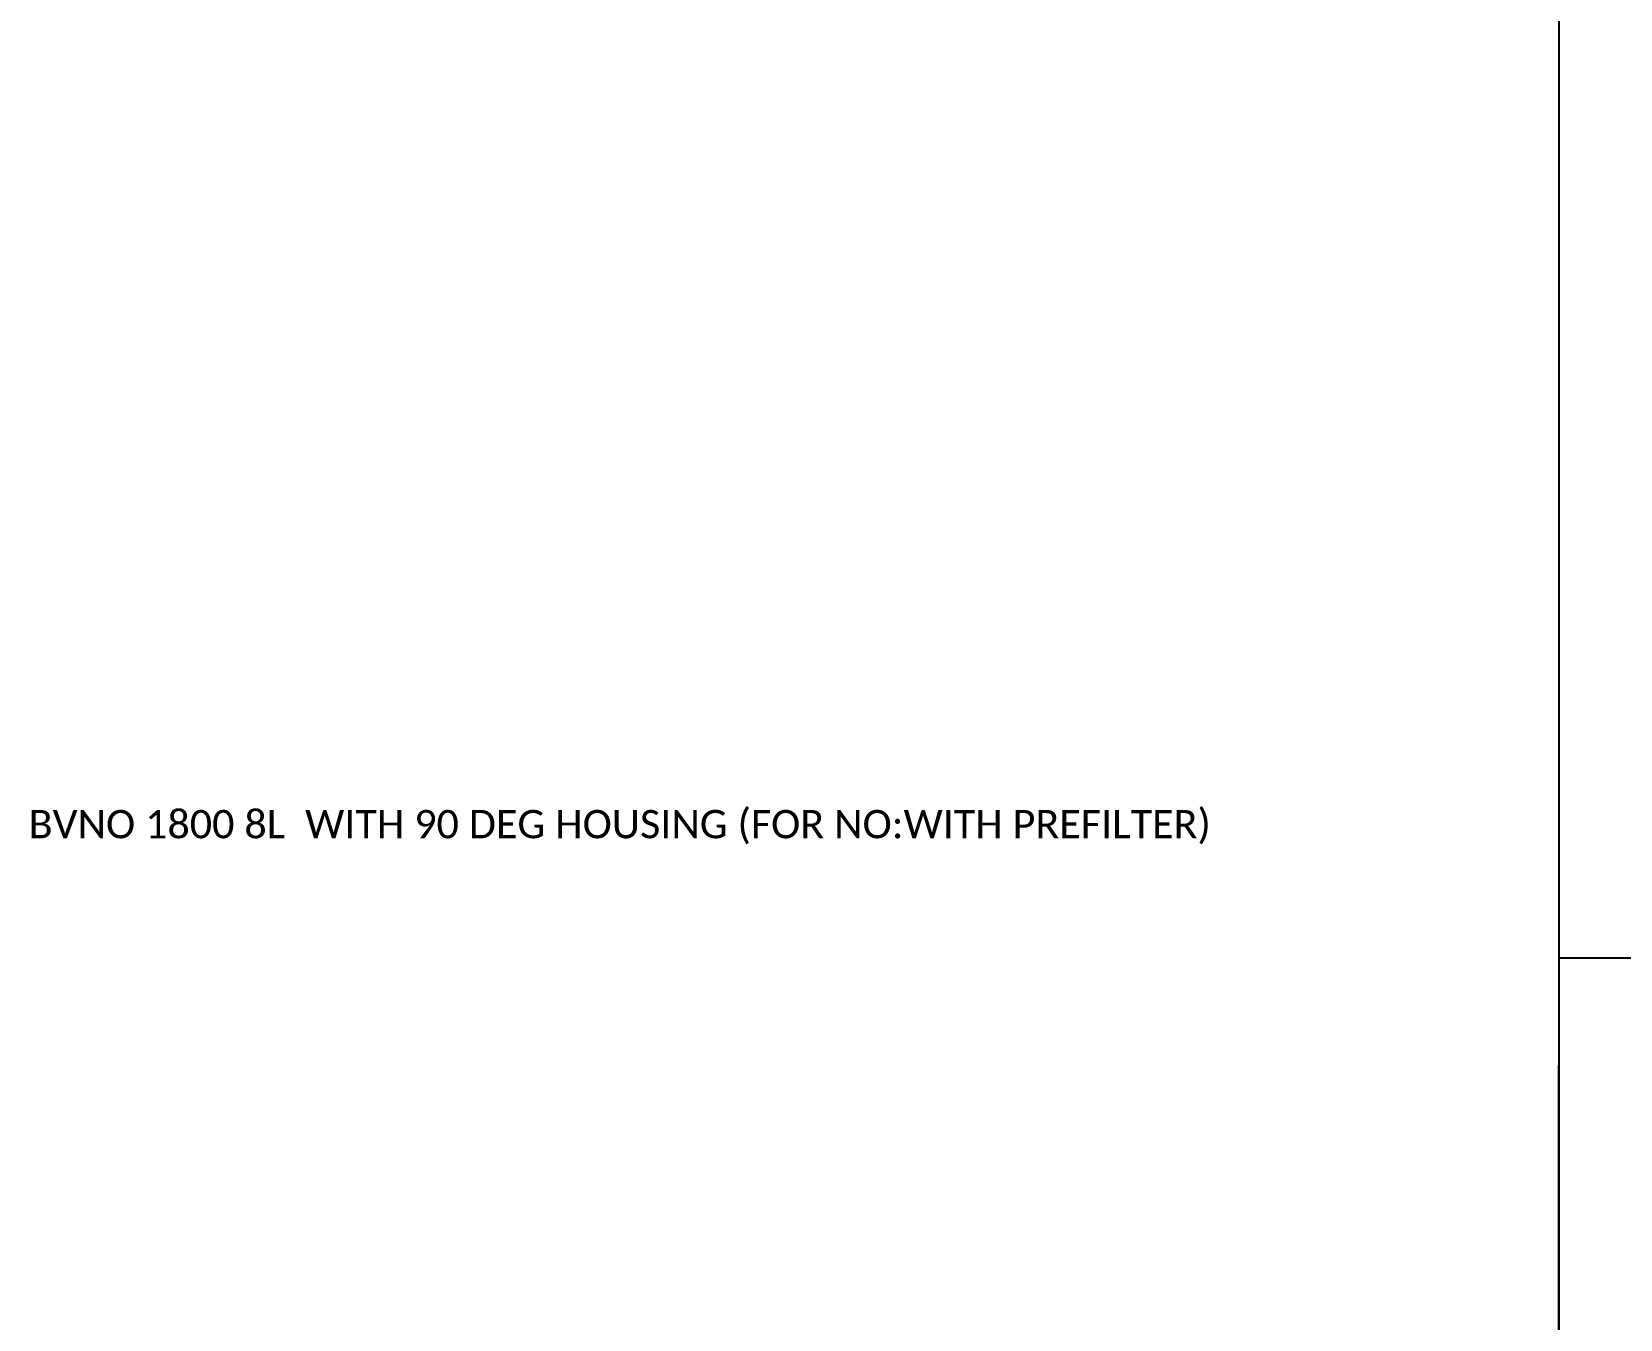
# Model space of a CAD drawing. Header units: millimetres. Extents: x 330 to 5284, y -2489 to 1657.
# Drawn here: x 1497 to 2776, y -416 to 620 of the extents above; entities that cross this region are included whole.
import ezdxf
from ezdxf.enums import TextEntityAlignment as Align

# ---------------------------------------------------------------- set-up
doc = ezdxf.new("R2010")
doc.units = ezdxf.units.MM
doc.header["$LTSCALE"] = 154
doc.layers.get('0').update_dxf_attribs({"linetype": 'CONTINUOUS'})
doc.styles.get("Standard").update_dxf_attribs({"font": 'calibri.ttf'})

msp = doc.modelspace()

# ---------------------------------------------------------------- linework, layer by layer
at = {"color": 0, "linetype": 'Continuous'}
for p, q in [((2726.995, -503.375), (2726.995, 1650.816)), ((2726.995, -329.184), (2726.995, 1650.816)), ((2726.777, -95.106), (2726.777, -328.44)), ((2726.777, -211.773), (2726.558, -2191.029)), ((2726.777, -2488.596), (2726.777, -211.773))]:
    msp.add_line(p, q, dxfattribs=at)
msp.add_line((2726.777, -125.246), (5283.569, -125.246))

# ---------------------------------------------------------------- texts
msp.add_text('BVNO 1800 8L  WITH 90 DEG HOUSING (FOR NO:WITH PREFILTER)', height=22.75, dxfattribs=at).set_placement((1494.617, -28.907), (1494.617, -28.907), align=Align.FIT)

doc.saveas('drawing.dxf')
